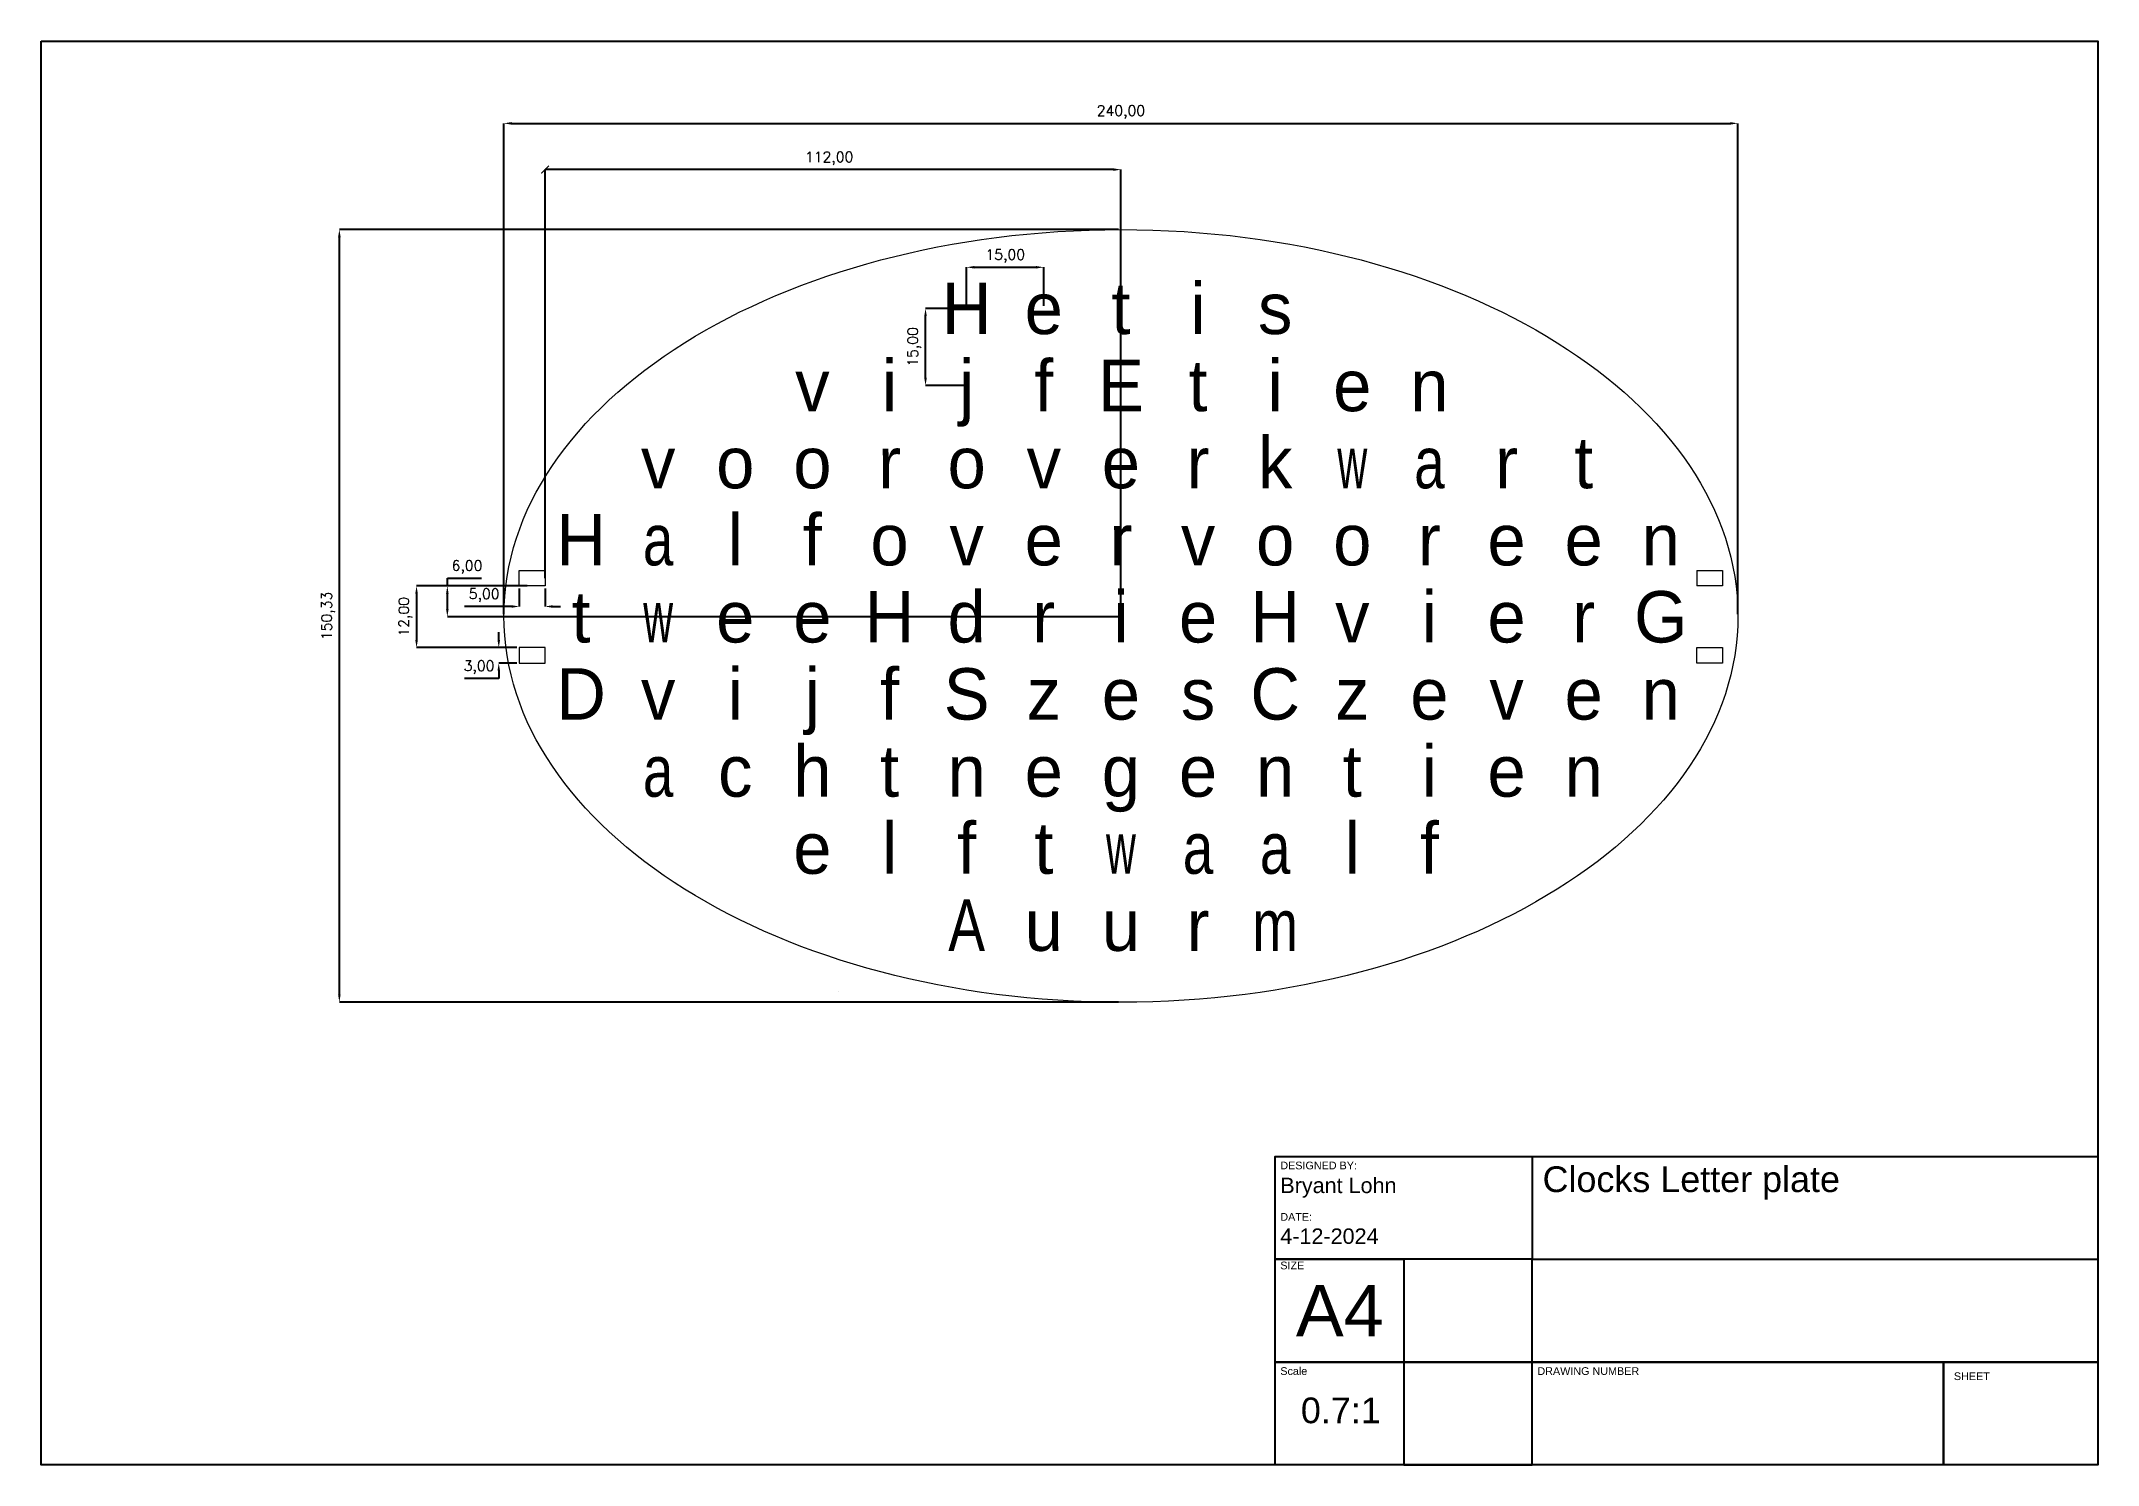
# Paper-space layout 'A3_LetterPlate' of a CAD drawing. Header units: millimetres. Extents: x 10 to 410, y 10 to 287.
import ezdxf

# ---------------------------------------------------------------- set-up
doc = ezdxf.new("R2010")
doc.units = ezdxf.units.MM
doc.layers.add('DIMENSION', color=3, linetype='Continuous', lineweight=25)
doc.layers.add('Letters', color=7, linetype='Continuous')
doc.styles.get("Standard").update_dxf_attribs({"font": 'txt.shx'})
doc.dimstyles.get("Standard").update_dxf_attribs({"dimscale": 100, "dimtxt": 2, "dimasz": 1.5, "dimexe": 0, "dimexo": 0.5, "dimgap": 1, "dimtad": 1, "dimtoh": 1, "dimzin": 0, "dimtxsty": 'Standard', "dimcen": 1.5, "dimadec": 0, "dimazin": 0, "dimtfac": 1, "dimtdec": 4, "dimtofl": 0, "dimtmove": 0, "dimatfit": 3, "dimfxl": 1, "dimtolj": 1, "dimtzin": 0, "dimarcsym": 0})

# ---------------------------------------------------------------- blocks, each defined once
blk = doc.blocks.new('*D407')
at = {"layer": 'Defpoints', "color": 0}
for p in [(205, 243), (190, 235), (205, 235)]:
    blk.add_point(p, dxfattribs=at)
at = {"layer": 'DIMENSION', "color": 0, "lineweight": -2}
for p, q in [((190, 235.5), (190, 243)), ((191.5, 243), (203.5, 243)), ((205, 235.5), (205, 243))]:
    blk.add_line(p, q, dxfattribs=at)
at = {"layer": 'DIMENSION', "color": 0}
for points in [[(191.5, 243.25), (191.5, 242.75), (190, 243)], [(203.5, 242.75), (203.5, 243.25), (205, 243)]]:
    blk.add_solid(points, dxfattribs=at)
at = {"layer": 'DIMENSION', "color": 0, "insert": (197.5, 245.17), "char_height": 2, "attachment_point": 5}
blk.add_mtext('\\A1;15,00', dxfattribs=at)
blk = doc.blocks.new('*D409')
at = {"layer": 'Defpoints', "color": 0}
for p in [(182, 235), (191, 235), (190, 220)]:
    blk.add_point(p, dxfattribs=at)
at = {"layer": 'DIMENSION', "color": 0, "lineweight": -2}
for p, q in [((190.5, 235), (182, 235)), ((182, 221.5), (182, 233.5)), ((189.5, 220), (182, 220))]:
    blk.add_line(p, q, dxfattribs=at)
at = {"layer": 'DIMENSION', "color": 0}
for points in [[(182.25, 233.5), (181.75, 233.5), (182, 235)], [(181.75, 221.5), (182.25, 221.5), (182, 220)]]:
    blk.add_solid(points, dxfattribs=at)
at = {"layer": 'DIMENSION', "color": 0, "insert": (179.83, 227.5), "char_height": 2, "attachment_point": 5, "rotation": 90}
blk.add_mtext('\\A1;15,00', dxfattribs=at)
blk = doc.blocks.new('*D410')
at = {"layer": 'Defpoints', "color": 0}
for p in [(68, 250.33), (220, 250.33), (220, 100)]:
    blk.add_point(p, dxfattribs=at)
at = {"layer": 'DIMENSION', "color": 0, "lineweight": -2}
for p, q in [((219.5, 250.33), (68, 250.33)), ((68, 101.5), (68, 248.83)), ((219.5, 100), (68, 100))]:
    blk.add_line(p, q, dxfattribs=at)
at = {"layer": 'DIMENSION', "color": 0}
for points in [[(68.25, 248.83), (67.75, 248.83), (68, 250.33)], [(67.75, 101.5), (68.25, 101.5), (68, 100)]]:
    blk.add_solid(points, dxfattribs=at)
at = {"layer": 'DIMENSION', "color": 0, "insert": (65.83, 175.17), "char_height": 2, "attachment_point": 5, "rotation": 90}
blk.add_mtext('\\A1;150,33', dxfattribs=at)
blk = doc.blocks.new('*D411')
at = {"layer": 'Defpoints', "color": 0}
for p in [(340, 271), (100, 175), (340, 175)]:
    blk.add_point(p, dxfattribs=at)
at = {"layer": 'DIMENSION', "color": 0, "lineweight": -2}
for p, q in [((100, 175.5), (100, 271)), ((101.5, 271), (338.5, 271)), ((340, 175.5), (340, 271))]:
    blk.add_line(p, q, dxfattribs=at)
at = {"layer": 'DIMENSION', "color": 0}
for points in [[(101.5, 271.25), (101.5, 270.75), (100, 271)], [(338.5, 270.75), (338.5, 271.25), (340, 271)]]:
    blk.add_solid(points, dxfattribs=at)
at = {"layer": 'DIMENSION', "color": 0, "insert": (220, 273.17), "char_height": 2, "attachment_point": 5}
blk.add_mtext('\\A1;240,00', dxfattribs=at)
blk = doc.blocks.new('*D413')
at = {"layer": 'Defpoints', "color": 0}
for p in [(103, 181), (108, 181), (103, 177)]:
    blk.add_point(p, dxfattribs=at)
at = {"layer": 'DIMENSION', "color": 0, "lineweight": -2}
for p, q in [((103, 180.5), (103, 177)), ((108, 180.5), (108, 177)), ((101.5, 177), (92.33, 177)), ((109.5, 177), (111, 177))]:
    blk.add_line(p, q, dxfattribs=at)
at = {"layer": 'DIMENSION', "color": 0}
for points in [[(101.5, 176.75), (101.5, 177.25), (103, 177)], [(109.5, 177.25), (109.5, 176.75), (108, 177)]]:
    blk.add_solid(points, dxfattribs=at)
at = {"layer": 'DIMENSION', "color": 0, "insert": (96.17, 179.17), "char_height": 2, "attachment_point": 5}
blk.add_mtext('\\A1;5,00', dxfattribs=at)
blk = doc.blocks.new('*D416')
at = {"layer": 'Defpoints', "color": 0}
for p in [(103, 169), (99, 166), (103, 166)]:
    blk.add_point(p, dxfattribs=at)
at = {"layer": 'DIMENSION', "color": 0, "lineweight": -2}
for p, q in [((99, 170.5), (99, 172)), ((102.5, 169), (99, 169)), ((102.5, 166), (99, 166)), ((99, 164.5), (99, 163)), ((99, 163), (92.33, 163))]:
    blk.add_line(p, q, dxfattribs=at)
at = {"layer": 'DIMENSION', "color": 0}
for points in [[(98.75, 170.5), (99.25, 170.5), (99, 169)], [(99.25, 164.5), (98.75, 164.5), (99, 166)]]:
    blk.add_solid(points, dxfattribs=at)
at = {"layer": 'DIMENSION', "color": 0, "insert": (95.17, 165.17), "char_height": 2, "attachment_point": 5}
blk.add_mtext('\\A1;3,00', dxfattribs=at)
blk = doc.blocks.new('_ARCHTICK')
at = {"color": 0, "linetype": 'ByBlock', "const_width": 0.15}
blk.add_lwpolyline([(-0.5, -0.5), (0.5, 0.5)], dxfattribs=at)
blk = doc.blocks.new('*D418')
at = {"layer": 'Defpoints', "color": 0}
for p in [(108, 262), (108, 182), (220, 175)]:
    blk.add_point(p, dxfattribs=at)
at = {"layer": 'DIMENSION', "color": 0, "lineweight": -2}
for p, q in [((108, 182.5), (108, 262)), ((218.5, 262), (108, 262)), ((220, 175.5), (220, 262))]:
    blk.add_line(p, q, dxfattribs=at)
at = {"layer": 'DIMENSION', "color": 0}
blk.add_solid([(218.5, 261.75), (218.5, 262.25), (220, 262)], dxfattribs=at)
at = {"layer": 'DIMENSION', "color": 0, "lineweight": -2, "xscale": 1.5, "yscale": 1.5, "zscale": 1.5, "rotation": 180}
blk.add_blockref('_ARCHTICK', (108, 262), dxfattribs=at)
at = {"layer": 'DIMENSION', "color": 0, "insert": (163.25, 264.17), "char_height": 2, "attachment_point": 5}
blk.add_mtext('\\A1;112,00', dxfattribs=at)
blk = doc.blocks.new('*D421')
at = {"layer": 'Defpoints', "color": 0}
for p in [(89, 181), (105, 181), (220, 175)]:
    blk.add_point(p, dxfattribs=at)
at = {"layer": 'DIMENSION', "color": 0, "lineweight": -2}
for p, q in [((89, 182.5), (95.67, 182.5)), ((89, 181), (89, 182.5)), ((104.5, 181), (89, 181)), ((89, 176.5), (89, 179.5)), ((219.5, 175), (89, 175))]:
    blk.add_line(p, q, dxfattribs=at)
at = {"layer": 'DIMENSION', "color": 0}
for points in [[(89.25, 179.5), (88.75, 179.5), (89, 181)], [(88.75, 176.5), (89.25, 176.5), (89, 175)]]:
    blk.add_solid(points, dxfattribs=at)
at = {"layer": 'DIMENSION', "color": 0, "insert": (92.83, 184.67), "char_height": 2, "attachment_point": 5}
blk.add_mtext('\\A1;6,00', dxfattribs=at)
blk = doc.blocks.new('*D422')
at = {"layer": 'Defpoints', "color": 0}
for p in [(103.01, 181), (83.01, 169), (103.01, 169)]:
    blk.add_point(p, dxfattribs=at)
at = {"layer": 'DIMENSION', "color": 0, "lineweight": -2}
for p, q in [((102.51, 181), (83.01, 181)), ((83.01, 179.5), (83.01, 170.5)), ((102.51, 169), (83.01, 169))]:
    blk.add_line(p, q, dxfattribs=at)
at = {"layer": 'DIMENSION', "color": 0}
for points in [[(83.26, 179.5), (82.76, 179.5), (83.01, 181)], [(82.76, 170.5), (83.26, 170.5), (83.01, 169)]]:
    blk.add_solid(points, dxfattribs=at)
at = {"layer": 'DIMENSION', "color": 0, "insert": (80.84, 175), "char_height": 2, "attachment_point": 5, "rotation": 90}
blk.add_mtext('\\A1;12,00', dxfattribs=at)

psp = doc.layouts.new('A3_LetterPlate')

# ---------------------------------------------------------------- linework, layer by layer
at = {"lineweight": 0}
psp.add_line((165, 102.124), (165, 102.124), dxfattribs=at)
for points in [[(10, 287), (410, 287), (410, 10), (10, 10)], [(410, 10), (250, 10), (250, 70), (410, 70)], [(250, 70), (300, 70), (300, 50), (250, 50)], [(250, 50), (275, 50), (275, 30), (250, 30)], [(275, 30), (300, 30), (300, 50), (275, 50)], [(300, 50), (410, 50), (410, 30), (300, 30)], [(250, 30), (275, 30), (275, 10), (250, 10)], [(275, 10), (300, 10), (300, 30), (275, 30)], [(300, 30), (380, 30), (380, 10), (300, 10)], [(410, 10), (380, 10), (380, 30), (410, 30)]]:
    psp.add_lwpolyline(points, close=True)
at = {"color": 5, "lineweight": 0}
psp.add_ellipse((220, 175.166), major_axis=(120, 0), ratio=0.6263873, dxfattribs=at)
at = {"layer": 'Letters', "color": 1, "lineweight": 0}
for p, q in [((103, 181), (103, 184)), ((103, 184), (108, 184)), ((108, 184), (108, 181)), ((108, 181), (103, 181)), ((332, 184), (332, 181)), ((332, 184), (337, 184)), ((337, 181), (332, 181)), ((337, 184), (337, 181)), ((332, 169), (337, 169)), ((332, 166), (332, 169)), ((337, 169), (337, 166)), ((337, 166), (332, 166))]:
    psp.add_line(p, q, dxfattribs=at)
psp.add_lwpolyline([(108, 169), (103, 169), (103, 166), (108, 166)], close=True, dxfattribs=at)

# ---------------------------------------------------------------- texts
at = {"attachment_point": 1}
for s, insert, char_height, width in [('\\pxql;{\\H0.6x;\\fArial|b0|i0|c0|p34;DESIGNED BY:}', (251, 69), 2.5, 47), ('{\\H1.6667x;\\fArial|b0|i0|c0|p34;Clocks Letter plate}', (302, 68.08), 3, 107), ('{\\H1.2x;\\fArial|b0|i0|c0|p34;Bryant Lohn}', (251, 65.879), 2.5, 47), ('{\\H1.2x;\\fArial|b0|i0|c0|p34;4-12-2024}', (251, 56), 2.5, 38), ('{\\fArial|b0|i0|c0|p34;DATE:\\P}', (251, 59), 1.5, 11), ('{\\fArial|b0|i0|c0|p34;SIZE}', (251, 49.551), 1.5, 12), ('{\\fArial|b0|i0|c0|p34;A4}', (254.017, 45), 10, 16), ('{\\fArial|b0|i0|c0|p34;Scale}', (251, 29), 1.5, 21), ('{\\fArial|b0|i0|c0|p34;DRAWING NUMBER}', (301, 29), 1.5, 77), ('{\\fArial|b0|i0|c0|p34;SHEET}', (382, 28), 1.5, 25), ('{\\H2x;\\fArial|b0|i0|c0|p34;0.7:1}', (255, 23.105), 2.5, 23)]:
    psp.add_mtext(s, dxfattribs=dict(at, insert=insert, char_height=char_height, width=width))
at = {"layer": 'Letters', "color": 1, "lineweight": 0, "char_height": 10, "width": 10, "attachment_point": 1}
for s, insert in [('\\pxqc;{\\fRick Lobster|b0|i0|c0|p2;H}', (185, 240)), ('\\pxqc;{\\fRick Lobster|b0|i0|c0|p2;i}', (230, 240)), ('\\pxqc;{\\fRick Lobster|b0|i0|c0|p2;e}', (200, 240)), ('\\pxqc;{\\fRick Lobster|b0|i0|c0|p2;t}', (215, 240)), ('\\pxqc;{\\fRick Lobster|b0|i0|c0|p2;s}', (245, 240)), ('\\pxqc;{\\fRick Lobster|b0|i0|c0|p2;i}', (170, 225)), ('\\pxqc;{\\fRick Lobster|b0|i0|c0|p2;j}', (185, 225)), ('\\pxqc;{\\fRick Lobster|b0|i0|c0|p2;f}', (200, 225)), ('\\pxqc;{\\fRick Lobster|b0|i0|c0|p2;E}', (215, 225)), ('\\pxqc;{\\fRick Lobster|b0|i0|c0|p2;t}', (230, 225)), ('\\pxqc;{\\fRick Lobster|b0|i0|c0|p2;i}', (245, 225)), ('\\pxqc;{\\fRick Lobster|b0|i0|c0|p2;v}', (155, 225)), ('\\pxqc;{\\fRick Lobster|b0|i0|c0|p2;e}', (260, 225)), ('\\pxqc;{\\fRick Lobster|b0|i0|c0|p2;n}', (275, 225)), ('\\pxqc;{\\fRick Lobster|b0|i0|c0|p2;k}', (245, 210)), ('\\pxqc;{\\fRick Lobster|b0|i0|c0|p2;t}', (305, 210)), ('\\pxqc;{\\fRick Lobster|b0|i0|c0|p2;v}', (125, 210)), ('\\pxqc;{\\fRick Lobster|b0|i0|c0|p2;o}', (140, 210)), ('\\pxqc;{\\fRick Lobster|b0|i0|c0|p2;o}', (155, 210)), ('\\pxqc;{\\fRick Lobster|b0|i0|c0|p2;r}', (170, 210)), ('\\pxqc;{\\fRick Lobster|b0|i0|c0|p2;o}', (185, 210)), ('\\pxqc;{\\fRick Lobster|b0|i0|c0|p2;v}', (200, 210)), ('\\pxqc;{\\fRick Lobster|b0|i0|c0|p2;e}', (215, 210)), ('\\pxqc;{\\fRick Lobster|b0|i0|c0|p2;r}', (230, 210)), ('\\pxqc;{\\fRick Lobster|b0|i0|c0|p2;\\W0.6;w}', (260, 210)), ('\\pxqc;{\\fRick Lobster|b0|i0|c0|p2;\\W0.8;a}', (275, 210)), ('\\pxqc;{\\fRick Lobster|b0|i0|c0|p2;r}', (290, 210)), ('\\pxqc;{\\fRick Lobster|b0|i0|c0|p2;H}', (110, 195)), ('\\pxqc;{\\fRick Lobster|b0|i0|c0|p2;\\W0.8;a}', (125, 195)), ('\\pxqc;{\\fRick Lobster|b0|i0|c0|p2;l}', (140, 195)), ('\\pxqc;{\\fRick Lobster|b0|i0|c0|p2;f}', (155, 195)), ('\\pxqc;{\\fRick Lobster|b0|i0|c0|p2;o}', (170, 195)), ('\\pxqc;{\\fRick Lobster|b0|i0|c0|p2;v}', (185, 195)), ('\\pxqc;{\\fRick Lobster|b0|i0|c0|p2;e}', (200, 195)), ('\\pxqc;{\\fRick Lobster|b0|i0|c0|p2;r}', (215, 195)), ('\\pxqc;{\\fRick Lobster|b0|i0|c0|p2;v}', (230, 195)), ('\\pxqc;{\\fRick Lobster|b0|i0|c0|p2;o}', (245, 195)), ('\\pxqc;{\\fRick Lobster|b0|i0|c0|p2;o}', (260, 195)), ('\\pxqc;{\\fRick Lobster|b0|i0|c0|p2;r}', (275, 195)), ('\\pxqc;{\\fRick Lobster|b0|i0|c0|p2;e}', (290, 195)), ('\\pxqc;{\\fRick Lobster|b0|i0|c0|p2;e}', (305, 195)), ('\\pxqc;{\\fRick Lobster|b0|i0|c0|p2;n}', (320, 195)), ('\\pxqc;{\\fRick Lobster|b0|i0|c0|p2;H}', (170, 180)), ('\\pxqc;{\\fRick Lobster|b0|i0|c0|p2;d}', (185, 180)), ('\\pxqc;{\\fRick Lobster|b0|i0|c0|p2;i}', (215, 180)), ('\\pxqc;{\\fRick Lobster|b0|i0|c0|p2;H}', (245, 180)), ('\\pxqc;{\\fRick Lobster|b0|i0|c0|p2;i}', (275, 180)), ('\\pxqc;{\\fRick Lobster|b0|i0|c0|p2;G}', (320, 180)), ('\\pxqc;{\\fRick Lobster|b0|i0|c0|p2;t}', (110, 180)), ('\\pxqc;{\\fRick Lobster|b0|i0|c0|p2;\\W0.6;w}', (125, 180)), ('\\pxqc;{\\fRick Lobster|b0|i0|c0|p2;e}', (140, 180)), ('\\pxqc;{\\fRick Lobster|b0|i0|c0|p2;e}', (155, 180)), ('\\pxqc;{\\fRick Lobster|b0|i0|c0|p2;r}', (200, 180)), ('\\pxqc;{\\fRick Lobster|b0|i0|c0|p2;e}', (230, 180)), ('\\pxqc;{\\fRick Lobster|b0|i0|c0|p2;v}', (260, 180)), ('\\pxqc;{\\fRick Lobster|b0|i0|c0|p2;e}', (290, 180)), ('\\pxqc;{\\fRick Lobster|b0|i0|c0|p2;r}', (305, 180)), ('\\pxqc;{\\fRick Lobster|b0|i0|c0|p2;D}', (110, 165)), ('\\pxqc;{\\fRick Lobster|b0|i0|c0|p2;i}', (140, 165)), ('\\pxqc;{\\fRick Lobster|b0|i0|c0|p2;j}', (155, 165)), ('\\pxqc;{\\fRick Lobster|b0|i0|c0|p2;f}', (170, 165)), ('\\pxqc;{\\fRick Lobster|b0|i0|c0|p2;S}', (185, 165)), ('\\pxqc;{\\fRick Lobster|b0|i0|c0|p2;C}', (245, 165)), ('\\pxqc;{\\fRick Lobster|b0|i0|c0|p2;v}', (125, 165)), ('\\pxqc;{\\fRick Lobster|b0|i0|c0|p2;z}', (200, 165)), ('\\pxqc;{\\fRick Lobster|b0|i0|c0|p2;e}', (215, 165)), ('\\pxqc;{\\fRick Lobster|b0|i0|c0|p2;s}', (230, 165)), ('\\pxqc;{\\fRick Lobster|b0|i0|c0|p2;z}', (260, 165)), ('\\pxqc;{\\fRick Lobster|b0|i0|c0|p2;e}', (275, 165)), ('\\pxqc;{\\fRick Lobster|b0|i0|c0|p2;v}', (290, 165)), ('\\pxqc;{\\fRick Lobster|b0|i0|c0|p2;e}', (305, 165)), ('\\pxqc;{\\fRick Lobster|b0|i0|c0|p2;n}', (320, 165)), ('\\pxqc;{\\fRick Lobster|b0|i0|c0|p2;h}', (155, 150)), ('\\pxqc;{\\fRick Lobster|b0|i0|c0|p2;t}', (170, 150)), ('\\pxqc;{\\fRick Lobster|b0|i0|c0|p2;t}', (260, 150)), ('\\pxqc;{\\fRick Lobster|b0|i0|c0|p2;i}', (275, 150)), ('\\pxqc;{\\fRick Lobster|b0|i0|c0|p2;\\W0.8;a}', (125, 150)), ('\\pxqc;{\\fRick Lobster|b0|i0|c0|p2;c}', (140, 150)), ('\\pxqc;{\\fRick Lobster|b0|i0|c0|p2;n}', (185, 150)), ('\\pxqc;{\\fRick Lobster|b0|i0|c0|p2;e}', (200, 150)), ('\\pxqc;{\\fRick Lobster|b0|i0|c0|p2;g}', (215, 150)), ('\\pxqc;{\\fRick Lobster|b0|i0|c0|p2;e}', (230, 150)), ('\\pxqc;{\\fRick Lobster|b0|i0|c0|p2;n}', (245, 150)), ('\\pxqc;{\\fRick Lobster|b0|i0|c0|p2;e}', (290, 150)), ('\\pxqc;{\\fRick Lobster|b0|i0|c0|p2;n}', (305, 150)), ('\\pxqc;{\\fRick Lobster|b0|i0|c0|p2;e}', (155, 135)), ('\\pxqc;{\\fRick Lobster|b0|i0|c0|p2;l}', (170, 135)), ('\\pxqc;{\\fRick Lobster|b0|i0|c0|p2;f}', (185, 135)), ('\\pxqc;{\\fRick Lobster|b0|i0|c0|p2;t}', (200, 135)), ('\\pxqc;{\\fRick Lobster|b0|i0|c0|p2;\\W0.6;w}', (215, 135)), ('\\pxqc;{\\fRick Lobster|b0|i0|c0|p2;\\W0.8;a}', (230, 135)), ('\\pxqc;{\\fRick Lobster|b0|i0|c0|p2;\\W0.8;a}', (245, 135)), ('\\pxqc;{\\fRick Lobster|b0|i0|c0|p2;l}', (260, 135)), ('\\pxqc;{\\fRick Lobster|b0|i0|c0|p2;f}', (275, 135)), ('\\pxqc;{\\fRick Lobster|b0|i0|c0|p2;\\W0.8;A}', (185, 120)), ('\\pxqc;{\\fRick Lobster|b0|i0|c0|p2;u}', (200, 120)), ('\\pxqc;{\\fRick Lobster|b0|i0|c0|p2;u}', (215, 120)), ('\\pxqc;{\\fRick Lobster|b0|i0|c0|p2;r}', (230, 120)), ('\\pxqc;{\\fRick Lobster|b0|i0|c0|p2;\\W0.8;m}', (245, 120))]:
    psp.add_mtext(s, dxfattribs=dict(at, insert=insert))

# ---------------------------------------------------------------- dimensions: what is measured, and where the dimension line sits
at = {"layer": 'DIMENSION'}
for base, p1, p2, override, picture, middle in [((340, 271), (100, 175), (340, 175), {"dimscale": 1, "dimlfac": 1, "dimtxsty": 'Standard', "dimsah": 1, "dimtolj": 1}, '*D411', (220, 273.167)), ((108, 262), (220, 175), (108, 182), {"dimscale": 1, "dimlfac": 1, "dimtxsty": 'Standard', "dimblk2": 'ARCHTICK', "dimsah": 1, "dimtolj": 1}, '*D418', (163.25, 264.167)), ((205, 243), (190, 235), (205, 235), {"dimscale": 1, "dimlfac": 1, "dimtxsty": 'Standard', "dimsah": 1, "dimtolj": 1}, '*D407', (197.5, 245.167))]:
    dim = psp.add_linear_dim(base=base, p1=p1, p2=p2, dimstyle='Standard', override=override, dxfattribs=at)
    dim.commit()
    dim.dimension.update_dxf_attribs({"geometry": picture, "text_midpoint": middle})
for base, p1, p2, angle, picture, middle in [((68, 250.333), (220, 100), (220, 250.333), 90, '*D410', (65.833, 175.166)), ((182, 235), (190, 220), (191, 235), 90, '*D409', (179.833, 227.5)), ((89, 181), (220, 175), (105, 181), 90, '*D421', (92.833, 184.667)), ((83.01, 169), (103.01, 181), (103.01, 169), 90, '*D422', (80.843, 175)), ((103, 177), (108, 181), (103, 181), 180, '*D413', (96.167, 179.167)), ((99, 166), (103, 169), (103, 166), 270, '*D416', (95.167, 165.167))]:
    dim = psp.add_linear_dim(base=base, p1=p1, p2=p2, angle=angle, dimstyle='Standard', override={"dimscale": 1, "dimlfac": 1, "dimtxsty": 'Standard', "dimsah": 1, "dimtolj": 1}, dxfattribs=at)
    dim.commit()
    dim.dimension.update_dxf_attribs({"geometry": picture, "text_midpoint": middle})

doc.saveas('drawing.dxf')
